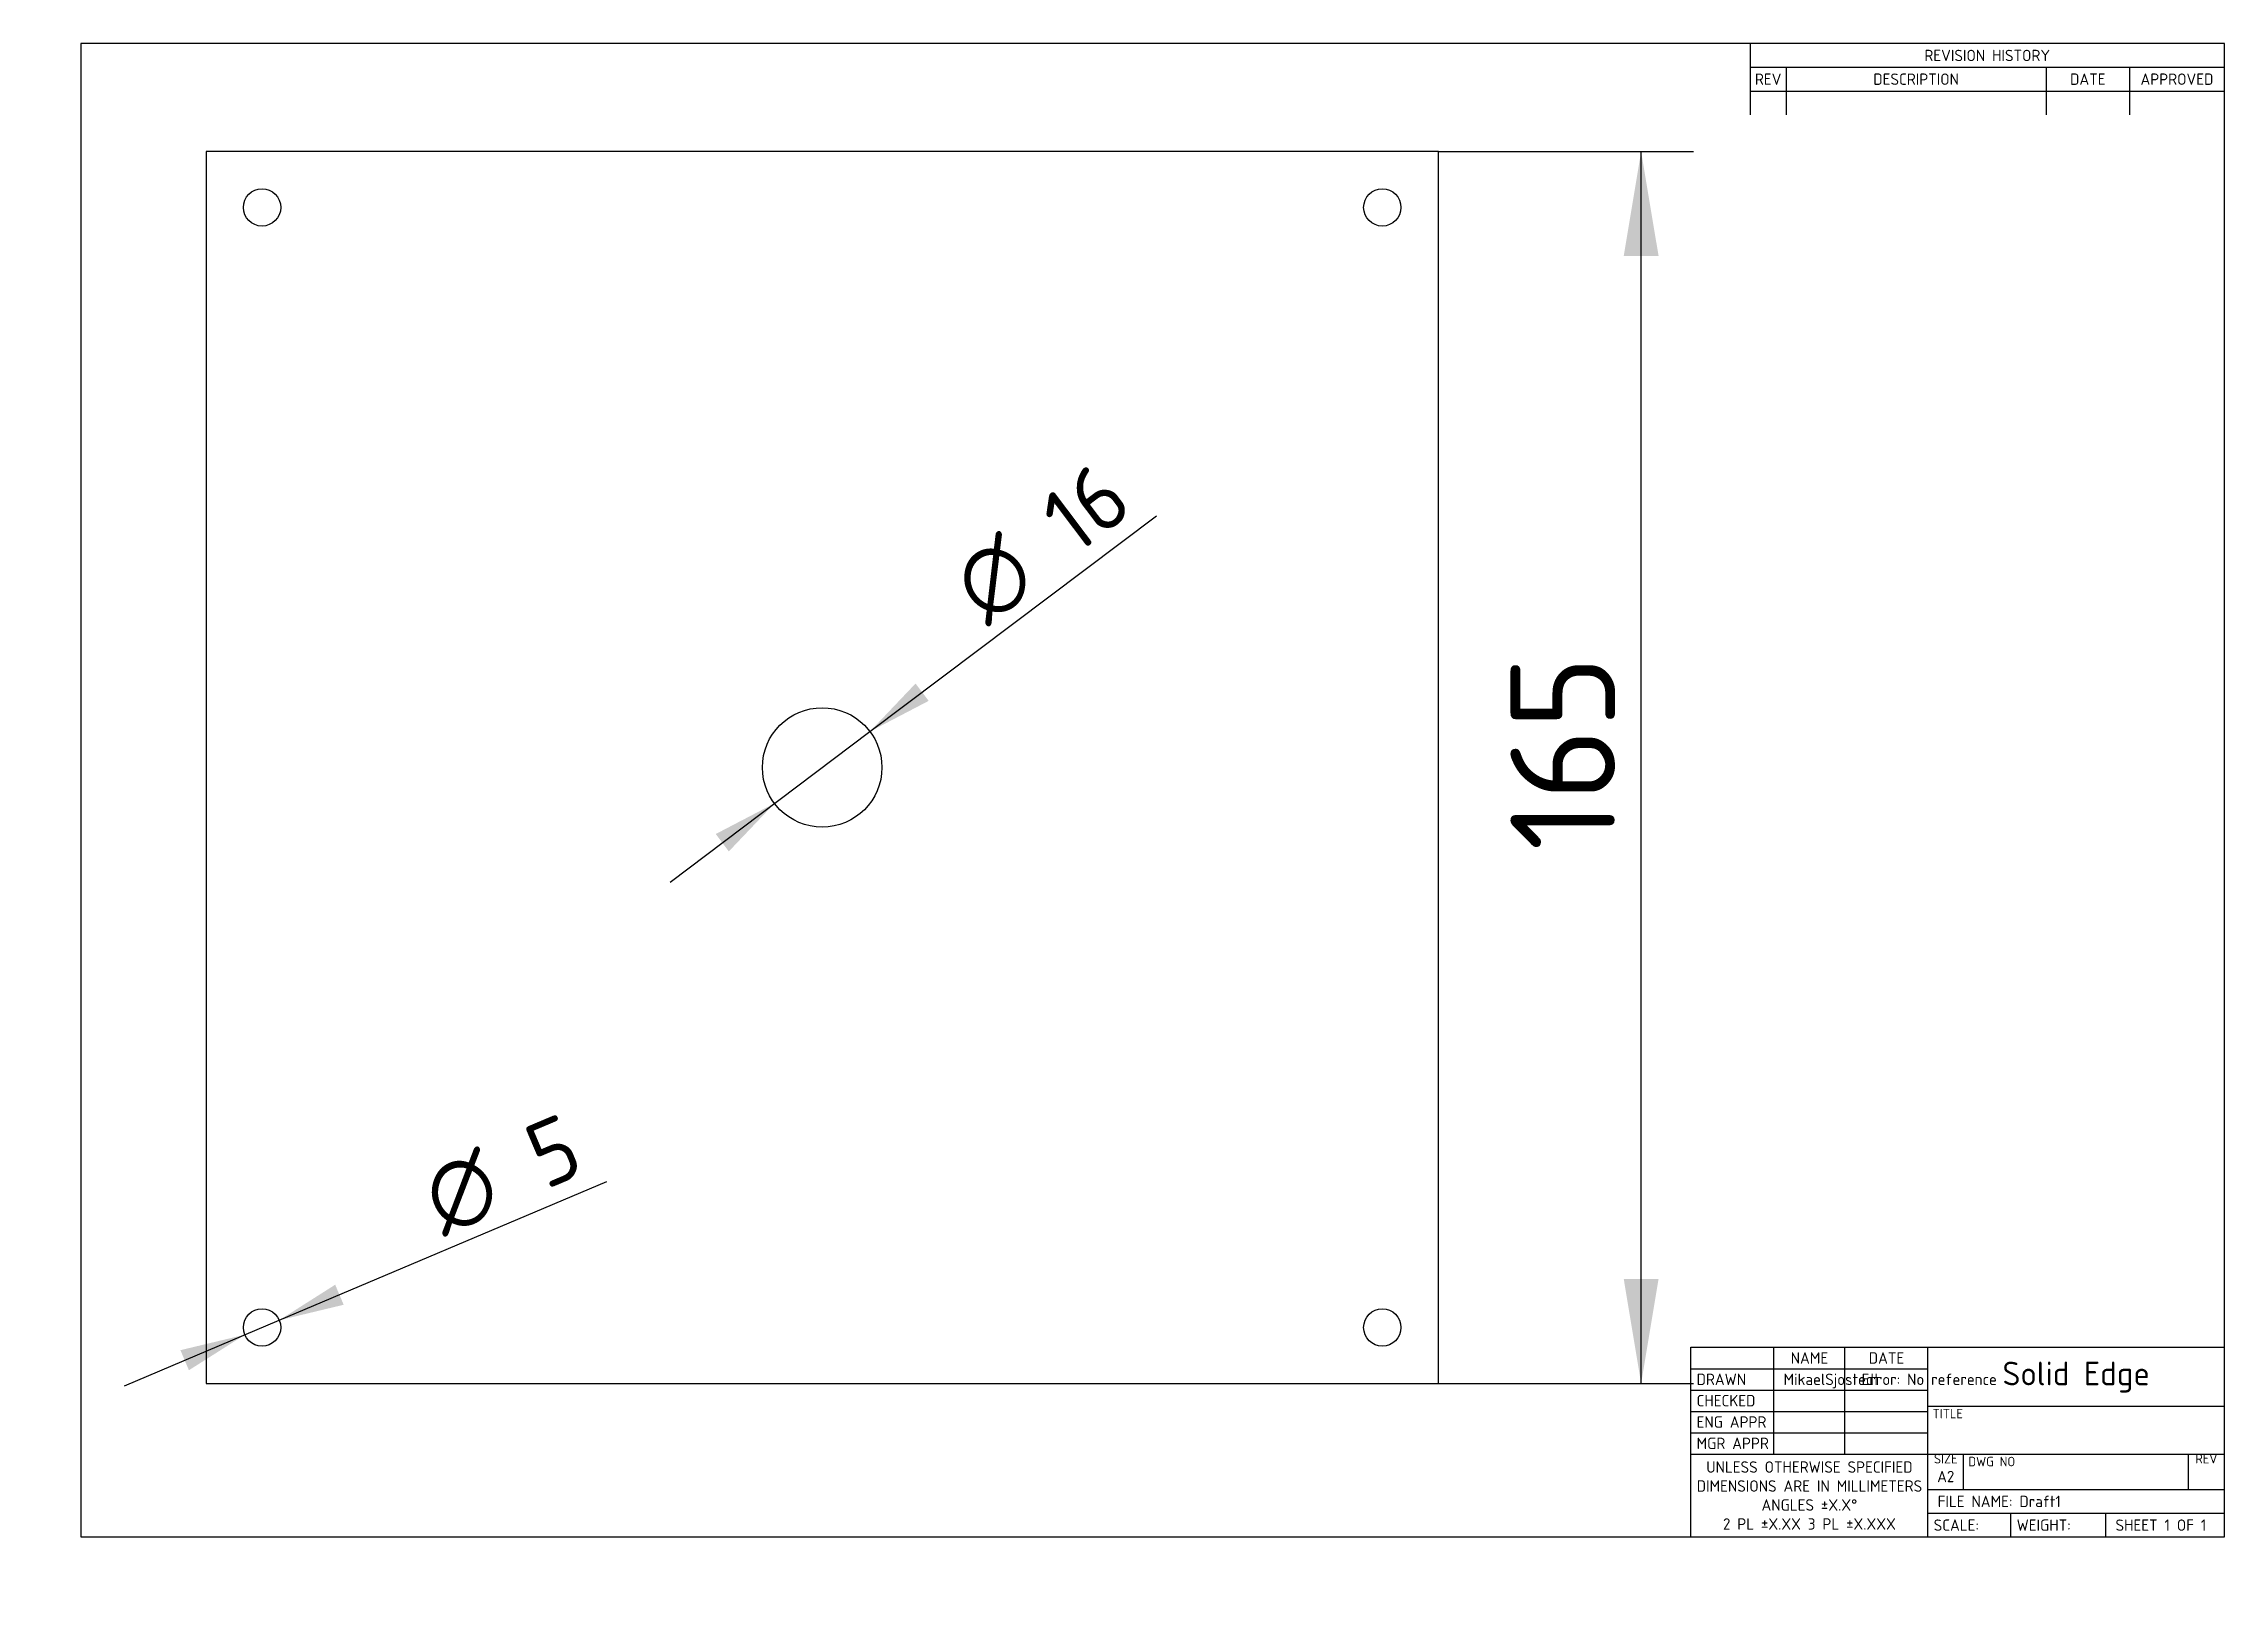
# Model space of a CAD drawing. Header units: millimetres. Extents: x 0 to 584, y -5 to 410.
import ezdxf
from ezdxf import colors
from ezdxf.entities.mleader import LeaderData, LeaderLine
from ezdxf.enums import TextEntityAlignment as Align
from ezdxf.math import Vec2, Vec3

# ---------------------------------------------------------------- set-up
doc = ezdxf.new("R2010")
doc.units = ezdxf.units.MM
doc.layers.add('Default', color=7, linetype='Continuous')
doc.layers.add('MITTSK', color=7, linetype='Continuous')
doc.styles.add('SEACAD_Solid_Edge_ISO', font='seiso.ttf')
doc.styles.add('SEACAD_Solid_Edge_ISO1_Symbols', font='semeci1.ttf')
doc.dimstyles.new('ISO', dxfattribs={"dimtxt": 28, "dimasz": 28, "dimexe": 14, "dimexo": 0, "dimgap": 14, "dimtad": 1, "dimlfac": 0.5, "dimtxsty": 'SEACAD_Solid_Edge_ISO', "dimblk1": '_SE_FILLED', "dimblk2": '_SE_FILLED', "dimsah": 1, "dimcen": 14, "dimadec": 0, "dimazin": 0, "dimtfac": 1, "dimtmove": 0, "dimatfit": 3, "dimfxl": 0, "dimtolj": 1, "dimarcsym": 0})

# ---------------------------------------------------------------- blocks, each defined once
blk = doc.blocks.new('SE')
at = {"layer": 'MITTSK', "color": 7, "linetype": 'Continuous'}
for p, q in [((373.5, 381.12), (43.5, 381.12)), ((43.5, 381.12), (43.5, 51.12)), ((373.5, 51.12), (373.5, 381.12)), ((43.5, 51.12), (373.5, 51.12))]:
    blk.add_line(p, q, dxfattribs=at)
for centre, radius in [((58.5, 366.12), 5), ((358.5, 366.12), 5), ((208.5, 216.12), 16), ((58.5, 66.12), 5), ((358.5, 66.12), 5)]:
    blk.add_circle(centre, radius, dxfattribs=at)
blk = doc.blocks.new('DMBLK14')
at = {"layer": 'Default', "linetype": 'Continuous'}
for points in [[(432.48, 353.12), (427.81, 381.12), (423.15, 353.12)], [(432.48, 79.12), (423.15, 79.12), (427.81, 51.12)]]:
    blk.add_hatch(color=7, dxfattribs=at).paths.add_polyline_path(points)
at = {"layer": 'Default', "color": 7, "linetype": 'Continuous'}
for p, q in [((373.5, 381.12), (441.81, 381.12)), ((427.81, 51.12), (427.81, 381.12)), ((373.5, 51.12), (441.81, 51.12))]:
    blk.add_line(p, q, dxfattribs=at)
at = {"layer": 'Default', "color": 7, "linetype": 'Continuous', "style": 'SEACAD_Solid_Edge_ISO'}
blk.add_text('165', height=28, rotation=90, dxfattribs=at).set_placement((392.81, 193.84), align=Align.TOP_LEFT)
blk = doc.blocks.new('_SE_FILLED')
at = {"color": 0}
blk.add_line((0, 0), (-1, 0), dxfattribs=at)
blk.add_solid([(0, 0), (-1, -0.1665), (-1, 0.1665), (0, 0)], dxfattribs=at)
blk = doc.blocks.new('DMBLK15')
at = {"layer": 'Default', "linetype": 'Continuous'}
for points in [[(233.5, 238.6), (221.28, 225.74), (237.01, 233.95)], [(179.99, 198.29), (183.5, 193.63), (195.72, 206.49)]]:
    blk.add_hatch(color=7, dxfattribs=at).paths.add_polyline_path(points)
at = {"layer": 'Default', "color": 7, "linetype": 'Continuous'}
for p, q in [((221.28, 225.74), (298, 283.55)), ((167.77, 185.43), (221.28, 225.74))]:
    blk.add_line(p, q, dxfattribs=at)
for s, style, p in [('16', 'SEACAD_Solid_Edge_ISO', (265.65, 286.57)), ('O', 'SEACAD_Solid_Edge_ISO1_Symbols', (241.7, 268.52))]:
    blk.add_text(s, height=17.5, rotation=36.99527, dxfattribs=dict(at, style=style)).set_placement(p, align=Align.TOP_LEFT)
blk = doc.blocks.new('DMBLK16')
at = {"layer": 'Default', "linetype": 'Continuous'}
for points in [[(78.08, 77.57), (63.1, 68.06), (80.36, 72.2)], [(36.64, 60.04), (38.91, 54.66), (53.89, 64.17)]]:
    blk.add_hatch(color=7, dxfattribs=at).paths.add_polyline_path(points)
at = {"layer": 'Default', "color": 7, "linetype": 'Continuous'}
for p, q in [((63.1, 68.06), (150.87, 105.2)), ((21.66, 50.53), (63.1, 68.06))]:
    blk.add_line(p, q, dxfattribs=at)
for s, style, p in [('5', 'SEACAD_Solid_Edge_ISO', (127.55, 119.08)), ('O', 'SEACAD_Solid_Edge_ISO1_Symbols', (99.93, 107.4))]:
    blk.add_text(s, height=17.5, rotation=22.93288, dxfattribs=dict(at, style=style)).set_placement(p, align=Align.TOP_LEFT)
blk = doc.blocks.new('_DOT')
at = {"color": 0, "linetype": 'ByBlock', "lineweight": -2}
blk.add_line((-0.5, 0), (-1, 0), dxfattribs=at)
at = {"color": 0, "linetype": 'ByBlock', "const_width": 0.5}
blk.add_lwpolyline([(-0.25, 0, 1), (0.25, 0, 1)], format="xyb", close=True, dxfattribs=at)

msp = doc.modelspace()

# ---------------------------------------------------------------- linework, layer by layer
at = {"layer": 'Default', "color": 7, "linetype": 'Continuous'}
for p, q in [((584, 410), (10, 410)), ((10, 410), (10, 10)), ((457, 410), (457, 390.95)), ((584, 10), (584, 410)), ((457, 403.65), (584, 403.65)), ((466.652, 403.65), (466.652, 390.95)), ((536.248, 403.65), (536.248, 390.95)), ((558.6, 403.65), (558.6, 390.95)), ((457, 397.3), (584, 397.3)), ((441.125, 10), (441.125, 60.8)), ((441.125, 60.8), (584, 60.8)), ((463.35, 32.225), (463.35, 60.8)), ((482.4, 32.225), (482.4, 60.8)), ((504.625, 10), (504.625, 60.8)), ((441.125, 55.085), (504.625, 55.085)), ((441.125, 49.37), (504.625, 49.37)), ((441.125, 43.655), (504.625, 43.655)), ((504.625, 45.052), (584, 45.052)), ((441.125, 37.94), (504.625, 37.94)), ((441.125, 32.225), (584, 32.225)), ((514.15, 22.7), (514.15, 32.098)), ((574.348, 22.7), (574.348, 32.098)), ((504.625, 22.7), (584, 22.7)), ((504.625, 16.35), (584, 16.35)), ((526.85, 10), (526.85, 16.35)), ((552.25, 10), (552.25, 16.35)), ((10, 10), (584, 10))]:
    msp.add_line(p, q, dxfattribs=at)

# ---------------------------------------------------------------- block references
at = {"layer": 'Default'}
msp.add_blockref('SE', (0, 0), dxfattribs=at)

# ---------------------------------------------------------------- texts
at = {"layer": 'Default', "char_height": 2.5}
for s, insert, width, attachment_point in [('{\\fSolid Edge ISO|b0||i0||c0|p34;\\C7;\\H3.048;\\W1.;REVISION HISTORY}', (520.5, 406.825), 127, 5), ('{\\fSolid Edge ISO|b0||i0||c0|p34;\\C7;\\H3.048;\\W1.;REV}', (461.826, 400.475), 9.652, 5), ('{\\fSolid Edge ISO|b0||i0||c0|p34;\\C7;\\H3.048;\\W1.;DESCRIPTION}', (501.45, 400.475), 69.596, 5), ('{\\fSolid Edge ISO|b0||i0||c0|p34;\\C7;\\H3.048;\\W1.;DATE}', (547.424, 400.475), 22.352, 5), ('{\\fSolid Edge ISO|b0||i0||c0|p34;\\C7;\\H3.048;\\W1.;APPROVED}', (571.3, 400.475), 25.4, 5), ('{\\fSolid Edge ISO|b0||i0||c0|p34;\\C7;\\H3.048;\\W1.;NAME}', (472.875, 57.943), 19.05, 5), ('{\\fSolid Edge ISO|b0||i0||c0|p34;\\C7;\\H3.048;\\W1.;DATE}', (493.512, 57.943), 22.225, 5), ('{\\fSolid Edge ISO|b0||i0||c0|p34;\\C7;\\H3.048;\\W1.;DRAWN}', (442.649, 52.228), 20.701, 4), ('{\\fSolid Edge ISO|b1||i0||c0|p34;\\C7;\\H6.35;\\W1.;Solid Edge}', (544.312, 52.831), 79.375, 5), ('{\\fSolid Edge ISO|b0||i0||c0|p34;\\C7;\\H3.048;\\W1.;CHECKED}', (442.649, 46.513), 20.701, 4), ('{\\fSolid Edge ISO|b0||i0||c0|p34;\\C7;\\H3.048;\\W1.;ENG APPR}', (442.649, 40.797), 20.701, 4), ('{\\fSolid Edge ISO|b0||i0||c0|p34;\\C7;\\H2.54;\\W1.;TITLE}', (505.895, 44.302), 78.105, 1), ('{\\fSolid Edge ISO|b0||i0||c0|p34;\\C7;\\H3.048;\\W1.;MGR APPR}', (442.649, 35.083), 20.701, 4), ('{\\fSolid Edge ISO|b0||i0||c0|p34;\\C7;\\H3.048;\\W1.;UNLESS OTHERWISE SPECIFIED\\P}{\\fSolid Edge ISO|b0||i0||c0|p34;\\C7;\\H3.048;\\W1.;DIMENSIONS ARE IN MILLIMETERS\\P}{\\fSolid Edge ISO|b0||i0||c0|p34;\\C7;\\H3.048;\\W1.;ANGLES ±X.X°\\P}{\\fSolid Edge ISO|b0||i0||c0|p34;\\C7;\\H3.048;\\W1.;2 PL ±X.XX 3 PL ±X.XXX}', (472.875, 21.113), 63.5, 5), ('{\\fSolid Edge ISO|b0||i0||c0|p34;\\C7;\\H2.54;\\W1.;SIZE}', (509.387, 32.225), 9.525, 2), ('{\\fSolid Edge ISO|b0||i0||c0|p34;\\C7;\\H2.54;\\W1.;DWG NO}', (515.42, 31.475), 58.928, 1), ('{\\fSolid Edge ISO|b0||i0||c0|p34;\\C7;\\H2.54;\\W1.;REV}', (579.174, 32.225), 9.652, 2), ('{\\fSolid Edge ISO|b1||i0||c0|p34;\\C7;\\H3.048;\\W1.;A2}', (509.387, 26.192), 9.525, 5), ('{\\fSolid Edge ISO|b0||i0||c0|p34;\\C7;\\H3.048;\\W1.;SCALE:}', (506.149, 13.175), 20.701, 4), ('{\\fSolid Edge ISO|b0||i0||c0|p34;\\C7;\\H3.048;\\W1.;WEIGHT:}', (528.374, 13.175), 23.876, 4)]:
    msp.add_mtext(s, dxfattribs=dict(at, insert=insert, width=width, attachment_point=attachment_point))

# ---------------------------------------------------------------- dimensions: what is measured, and where the dimension line sits
at = {"layer": 'Default', "color": 7, "linetype": 'Continuous'}
dim = msp.add_linear_dim(base=(427.814, 51.116), p1=(373.498, 51.116), p2=(373.498, 381.116), angle=90, text='\\A1;<>', dimstyle='ISO', dxfattribs=at)
dim.commit()
dim.dimension.update_dxf_attribs({"geometry": 'DMBLK14', "text_midpoint": (427.814, 216.116), "dimtype": 161})
for p1, p2, picture, middle in [((195.719, 206.488), (221.277, 225.744), 'DMBLK15', (249.975, 247.366)), ((53.893, 64.168), (63.103, 68.065), 'DMBLK16', (102.817, 84.867))]:
    dim = msp.add_diameter_dim_2p(p1=p1, p2=p2, text='\\A1;<>', dimstyle='ISO', override={"dimtxt": 17.5, "dimasz": 17.5, "dimexe": 8.75, "dimgap": 8.75, "dimcen": 8.75, "dimtmove": 1}, dxfattribs=at)
    dim.commit()
    dim.dimension.update_dxf_attribs({"geometry": picture, "text_midpoint": middle, "dimtype": 163})

# ---------------------------------------------------------------- leaders
ml = msp.add_multileader_mtext('Standard', dxfattribs=at)
ml.set_content('\\pxsm0.9;{\\fSolid Edge ISO|c0|p34;\\W1.; Error: No reference\\P}', color=256)
ml.set_leader_properties(linetype='ByLayer')
ml.set_arrow_properties(name='DOT')
ml.build(insert=Vec2(0, 0))
ml.multileader.update_dxf_attribs({"leader_type": 0, "dogleg_length": 0, "arrow_head_size": 3.048})
ctx = ml.context
ctx.base_point, ctx.char_height, ctx.arrow_head_size, ctx.landing_gap_size = Vec3(482.991, 53.752), 3.048, 3.048, 1.067
notes = []
notes.append((ctx, [(0, (0, 0, 0), (0, 0), (1, 0), 1, [])]))
ctx.mtext.insert = Vec3(484.991, 53.752)
ml = msp.add_multileader_mtext('Standard', dxfattribs=at)
ml.set_content('\\pxsm0.9;{\\fSolid Edge ISO|c0|p34;\\W1.;MikaelSjostedt\\P}', color=256)
ml.set_leader_properties(linetype='ByLayer')
ml.set_arrow_properties(name='DOT')
ml.build(insert=Vec2(0, 0))
ml.multileader.update_dxf_attribs({"leader_type": 0, "dogleg_length": 0, "arrow_head_size": 3.048})
ctx = ml.context
ctx.base_point, ctx.char_height, ctx.arrow_head_size, ctx.landing_gap_size = Vec3(463.941, 53.752), 3.048, 3.048, 1.067
notes.append((ctx, [(0, (0, 0, 0), (0, 0), (1, 0), 1, [])]))
ctx.mtext.insert = Vec3(465.941, 53.752)
ml = msp.add_multileader_mtext('Standard', dxfattribs=at)
ml.set_content('\\pxsm0.9;{\\fSolid Edge ISO|c0|p34;\\W1.;FILE NAME: Draft1\\P}', color=256)
ml.set_leader_properties(linetype='ByLayer')
ml.set_arrow_properties(name='DOT')
ml.build(insert=Vec2(0, 0))
ml.multileader.update_dxf_attribs({"leader_type": 0, "dogleg_length": 0, "arrow_head_size": 3.048})
ctx = ml.context
ctx.base_point, ctx.char_height, ctx.arrow_head_size, ctx.landing_gap_size = Vec3(505.216, 21.049), 3.048, 3.048, 1.067
notes.append((ctx, [(0, (0, 0, 0), (0, 0), (1, 0), 1, [])]))
ctx.mtext.insert = Vec3(507.216, 21.049)
ml = msp.add_multileader_mtext('Standard', dxfattribs=at)
ml.set_content('\\pxsm0.9;{\\fSolid Edge ISO|c0|p34;\\W1.;SHEET 1 OF 1\\P}', color=256)
ml.set_leader_properties(linetype='ByLayer')
ml.set_arrow_properties(name='DOT')
ml.build(insert=Vec2(0, 0))
ml.multileader.update_dxf_attribs({"leader_type": 0, "dogleg_length": 0, "arrow_head_size": 3.048})
ctx = ml.context
ctx.base_point, ctx.char_height, ctx.arrow_head_size, ctx.landing_gap_size = Vec3(552.841, 14.699), 3.048, 3.048, 1.067
notes.append((ctx, [(0, (0, 0, 0), (0, 0), (1, 0), 1, [])]))
ctx.mtext.insert = Vec3(554.841, 14.699)
for ctx, leaders in notes:
    for number, flags, end, landing, length, lines in leaders:
        leader = LeaderData()
        leader.index, (leader.has_last_leader_line, leader.has_dogleg_vector, leader.attachment_direction) = number, flags
        leader.last_leader_point, leader.dogleg_vector, leader.dogleg_length = Vec3(end), Vec3(landing), length
        for number, points, colour, breaks in lines:
            line = LeaderLine()
            line.index, line.vertices, line.color, line.breaks = number, Vec3.list(points), colors.encode_raw_color(colour), breaks
            leader.lines.append(line)
        ctx.leaders.append(leader)

doc.saveas('drawing.dxf')
